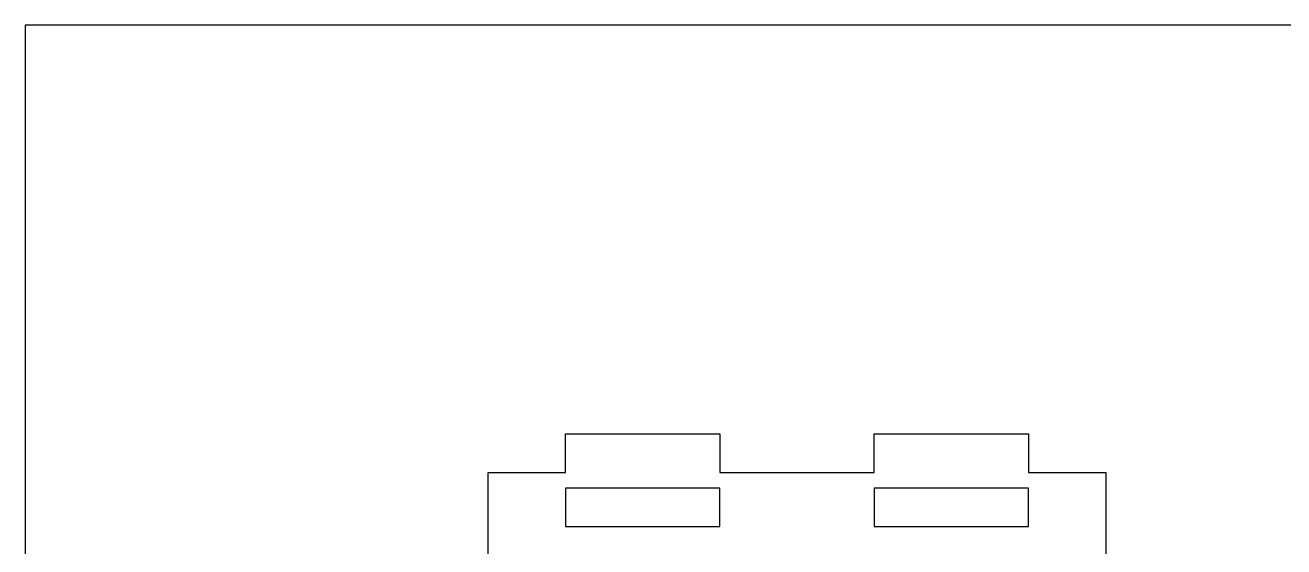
# Model space of a CAD drawing. Header units: inches. Extents: x 126 to 186, y 0 to 60.
# Drawn here: x 126 to 142.31, y 53.24 to 60 of the extents above; entities that cross this region are included whole.
import ezdxf

# ---------------------------------------------------------------- set-up
doc = ezdxf.new("R2010")
doc.units = ezdxf.units.IN
doc.header["$LTSCALE"] = 100
doc.header["$MEASUREMENT"] = 0
doc.layers.add('Default', color=18, linetype='Continuous', true_color=0x000000)

msp = doc.modelspace()

# ---------------------------------------------------------------- linework, layer by layer
at = {"layer": 'Default'}
for points in [[(126, 0), (186, 0), (186, 60), (126, 60)], [(133, 53.5), (135, 53.5), (135, 54), (133, 54)], [(137, 53.5), (139, 53.5), (139, 54), (137, 54)]]:
    msp.add_lwpolyline(points, close=True, dxfattribs=at)
for points in [[(133, 54.202), (133, 54.452), (133, 54.702)], [(133, 54.702), (134, 54.702), (135, 54.702)], [(135, 54.702), (135, 54.452), (135, 54.202)], [(137, 54.202), (137, 54.452), (137, 54.702)], [(137, 54.702), (138, 54.702), (139, 54.701)], [(139, 54.701), (139, 54.451), (139, 54.2)], [(132, 42.202), (132, 48.202), (132, 54.202)], [(132, 54.202), (132.5, 54.202), (133, 54.202)], [(135, 54.202), (136, 54.202), (137, 54.202)], [(139, 54.2), (139.5, 54.201), (140, 54.202)], [(140, 54.202), (140.011, 48.191), (140.023, 42.179)]]:
    msp.add_open_spline(points, degree=2, dxfattribs=at)

doc.saveas('drawing.dxf')
